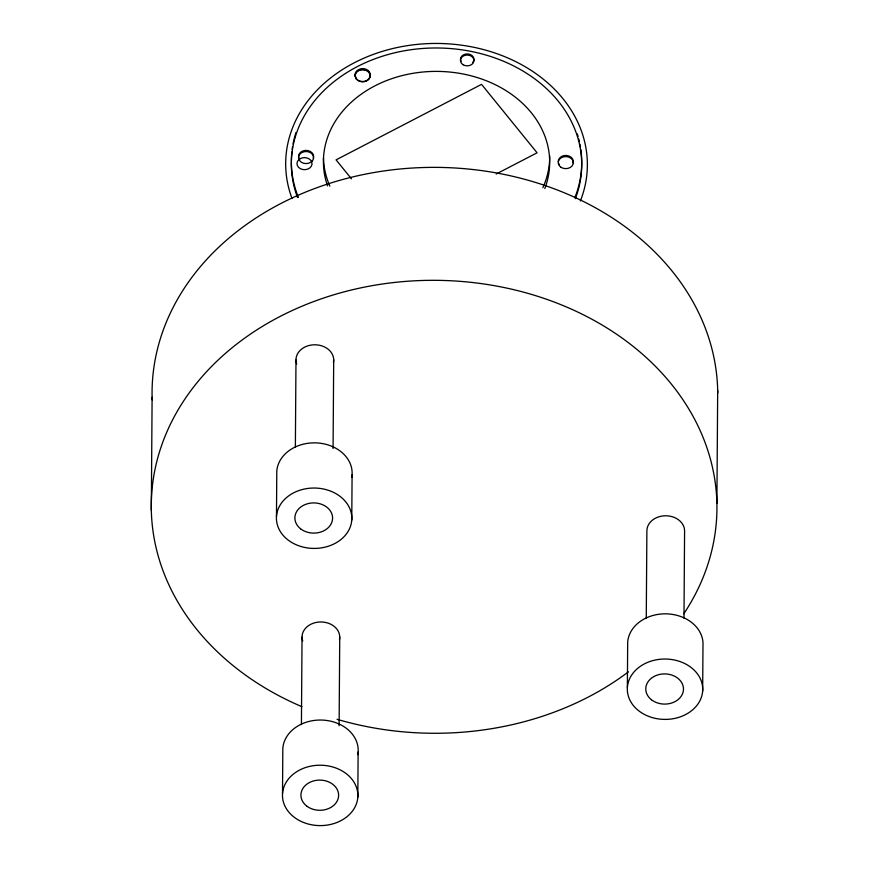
<?xml version="1.0" encoding="UTF-8"?>
<svg xmlns="http://www.w3.org/2000/svg" width="869" height="869" viewBox="0 0 869 869"><rect width="100%" height="100%" fill="white"/><g stroke="black" fill="none" stroke-linecap="round" stroke-linejoin="round"><path stroke-width="1.3" d="M151.315 510.179L152.108 397.231M276.472 516.403L276.787 471.215A37.715 30.198 0.4 0 1 318.239 443.016A37.715 30.198 0.4 0 1 351.749 477.483M282.512 793.582L282.827 748.405A37.715 30.198 0.4 0 1 324.278 720.195A37.715 30.198 0.4 0 1 357.8 754.672M295.373 447.394L295.981 359.994M301.424 724.583L302.032 637.183M333.077 448.513L333.696 359.766M339.116 725.702L339.736 636.955M351.771 520.053A37.715 30.198 0.4 0 0 297.165 491.213A37.715 30.198 0.4 0 0 293.418 543.418A37.715 30.198 0.4 0 0 351.771 520.053L352.086 474.876M357.811 797.231A37.715 30.198 0.4 0 0 303.216 768.392A37.715 30.198 0.4 0 0 299.468 820.597A37.715 30.198 0.4 0 0 357.811 797.231L358.126 752.054M627.364 687.39L627.679 642.213A37.715 30.198 0.4 0 1 667.49 613.894A37.715 30.198 0.4 0 1 702.978 645.863L702.663 691.04A37.715 30.198 0.4 0 1 644.32 714.405A37.715 30.198 0.4 0 1 648.068 662.2A37.715 30.198 0.4 0 1 702.663 691.04M646.264 618.38L646.884 530.981A18.857 15.099 0.4 0 1 665.535 515.773A18.857 15.099 0.4 0 1 684.587 530.753L683.979 618.163M716.892 503.412L717.685 390.463M496.21 174.006L537.085 152.792L481.545 84.358L336.064 159.874L351.456 178.829M301.912 706.682A282.838 226.472 0.4 0 1 184.163 400.164A282.838 226.472 0.4 0 1 566.686 307.072A282.838 226.472 0.4 0 1 683.838 613.731M628.45 671.824A282.838 226.472 0.4 0 1 337.053 719.282M152.184 399.892A282.838 226.472 0.4 0 1 429.786 167.391A282.838 226.472 0.4 0 1 717.729 393.136M296.677 363.905A18.857 15.099 0.4 0 1 313.818 344.808A18.857 15.099 0.4 0 1 333.446 362.395M302.727 641.083A18.857 15.099 0.4 0 1 319.857 621.987A18.857 15.099 0.4 0 1 339.486 639.584M327.504 185.857A113.133 90.593 0.4 0 1 437.943 71.399A113.133 90.593 0.4 0 1 544.798 188.573M549.708 155.877A113.133 90.593 0.4 0 1 542.853 187.661M329.862 186.151A113.133 90.593 0.4 0 1 323.474 158.082M580.85 149.533A145.188 116.261 0.4 0 1 574.898 197.567M298.415 197.459A145.188 116.261 0.4 0 1 291.354 162.557M291.354 161.243A145.188 116.261 0.4 0 1 291.854 152.01M292.158 149.359A145.188 116.261 0.4 0 1 292.549 146.72M293.016 144.08A145.188 116.261 0.4 0 1 296.003 132.446M577.309 133.869A145.188 116.261 0.4 0 1 578.081 136.433M578.776 139.029A145.188 116.261 0.4 0 1 579.406 141.636M579.96 144.254A145.188 116.261 0.4 0 1 580.438 146.894M297.459 197.306A145.188 116.261 0.4 0 1 436.922 47.98A145.188 116.261 0.4 0 1 575.354 198.621M355.562 76.581A7.539 6.04 0.4 0 1 363.177 68.618A7.539 6.04 0.4 0 1 369.466 77.33M461.015 61.417A6.756 5.41 0.4 0 1 468.043 53.954A6.756 5.41 0.4 0 1 472.617 62.579M299.436 159.288A7.539 6.04 0.4 0 1 305.291 150.424A7.539 6.04 0.4 0 1 313.307 158.169M559.31 164.599A7.539 6.04 0.4 0 1 558.517 163.155M558.224 161.591A7.539 6.04 0.4 0 1 566.599 155.486A7.539 6.04 0.4 0 1 573.084 162.948M292.006 198.49A150.848 120.791 0.4 0 1 437.661 43.45A150.848 120.791 0.4 0 1 580.373 200.956M312.492 160.732L311.254 161.96A7.539 6.04 0.4 0 1 299.436 160.417L298.73 158.951A7.539 6.04 0.4 0 1 307.246 151.597A7.539 6.04 0.4 0 1 312.492 160.732M300.392 158.582L298.893 159.603A7.539 6.04 0.4 0 0 302.944 169.553A7.539 6.04 0.4 0 0 311.678 161.797L310.82 160.374A7.539 6.04 0.4 0 0 300.392 158.582M356.257 78.786L355.052 75.809A7.539 6.04 0.4 0 1 364.774 69.726A7.539 6.04 0.4 0 1 368.608 79.144A7.539 6.04 0.4 0 1 356.268 78.786L355.16 76.168A7.539 6.04 0.4 0 1 360.255 70.052A7.539 6.04 0.4 0 1 368.956 72.431L369.825 73.843A7.539 6.04 0.4 0 1 366.034 81.197A7.539 6.04 0.4 0 1 356.42 79.122L356.257 78.786M651.435 699.751A18.857 15.099 0.4 0 0 682.893 692.799A18.857 15.099 0.4 0 0 659.56 674.442A18.857 15.099 0.4 0 0 651.435 699.751M300.544 528.765A18.857 15.099 0.4 0 0 332.001 521.813A18.857 15.099 0.4 0 0 308.658 503.455A18.857 15.099 0.4 0 0 300.544 528.765M306.594 805.954A18.857 15.099 0.4 0 0 338.041 798.991A18.857 15.099 0.4 0 0 314.708 780.634A18.857 15.099 0.4 0 0 306.594 805.954M463.155 64.762A6.756 5.41 0.4 0 0 473.92 61.123A6.756 5.41 0.4 0 0 464.578 55.464A6.756 5.41 0.4 0 0 463.155 64.762M560.538 166.957A7.539 6.04 0.4 0 0 573.084 164.078A7.539 6.04 0.4 0 0 563.655 156.811A7.539 6.04 0.4 0 0 560.538 166.957"/></g></svg>
